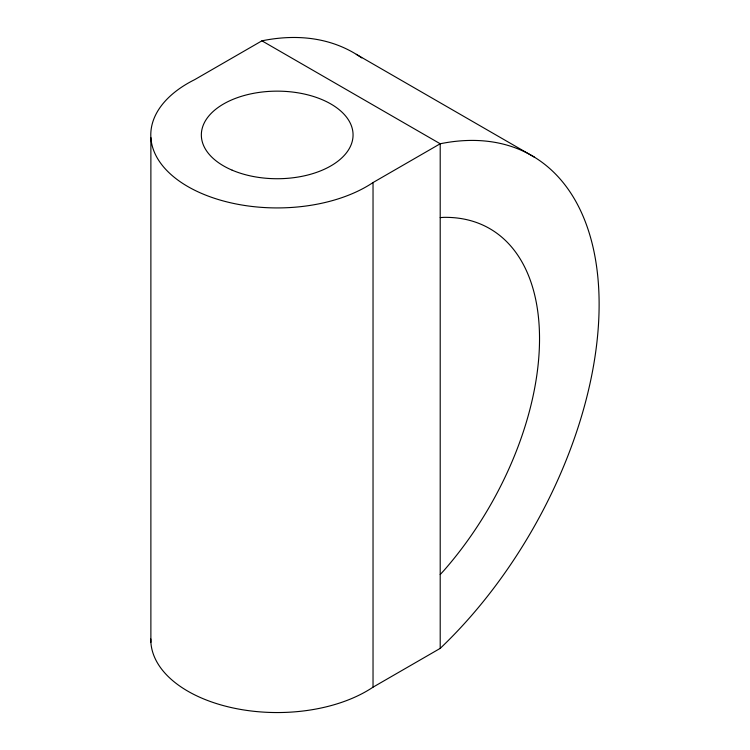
<?xml version="1.0" encoding="UTF-8"?>
<svg xmlns="http://www.w3.org/2000/svg" width="750" height="750" viewBox="0 0 750 750"><rect width="100%" height="100%" fill="white"/><g stroke="black" fill="none" stroke-linecap="round" stroke-linejoin="round"><path stroke-width="1.12" d="M440.203 574.556L443.869 570.553A240.544 138.881 -60 0 0 539.531 338.728A240.544 138.881 -60 0 0 443.869 217.359L440.203 217.594M361.762 57.928A324.825 187.537 -60 0 0 261.928 40.828L194.747 79.612A126.413 72.984 0 0 0 187.819 186.544A126.413 72.984 0 0 0 373.031 182.55L440.203 143.766A324.825 187.537 -60 0 1 599.119 304.322A324.825 187.537 -60 0 1 440.203 648.384L373.031 687.169A126.413 72.984 0 0 1 232.791 707.897A126.413 72.984 0 0 1 150.797 639.019M356.288 54.319L534.562 157.247M261.928 40.828L440.203 143.766L440.203 648.384M373.031 182.55L373.031 687.169M150.881 137.662L150.881 642.291M232.162 170.175A75.853 43.791 0 0 0 352.584 139.838A75.853 43.791 0 0 0 246.872 94.8A75.853 43.791 0 0 0 232.162 170.175"/></g></svg>
